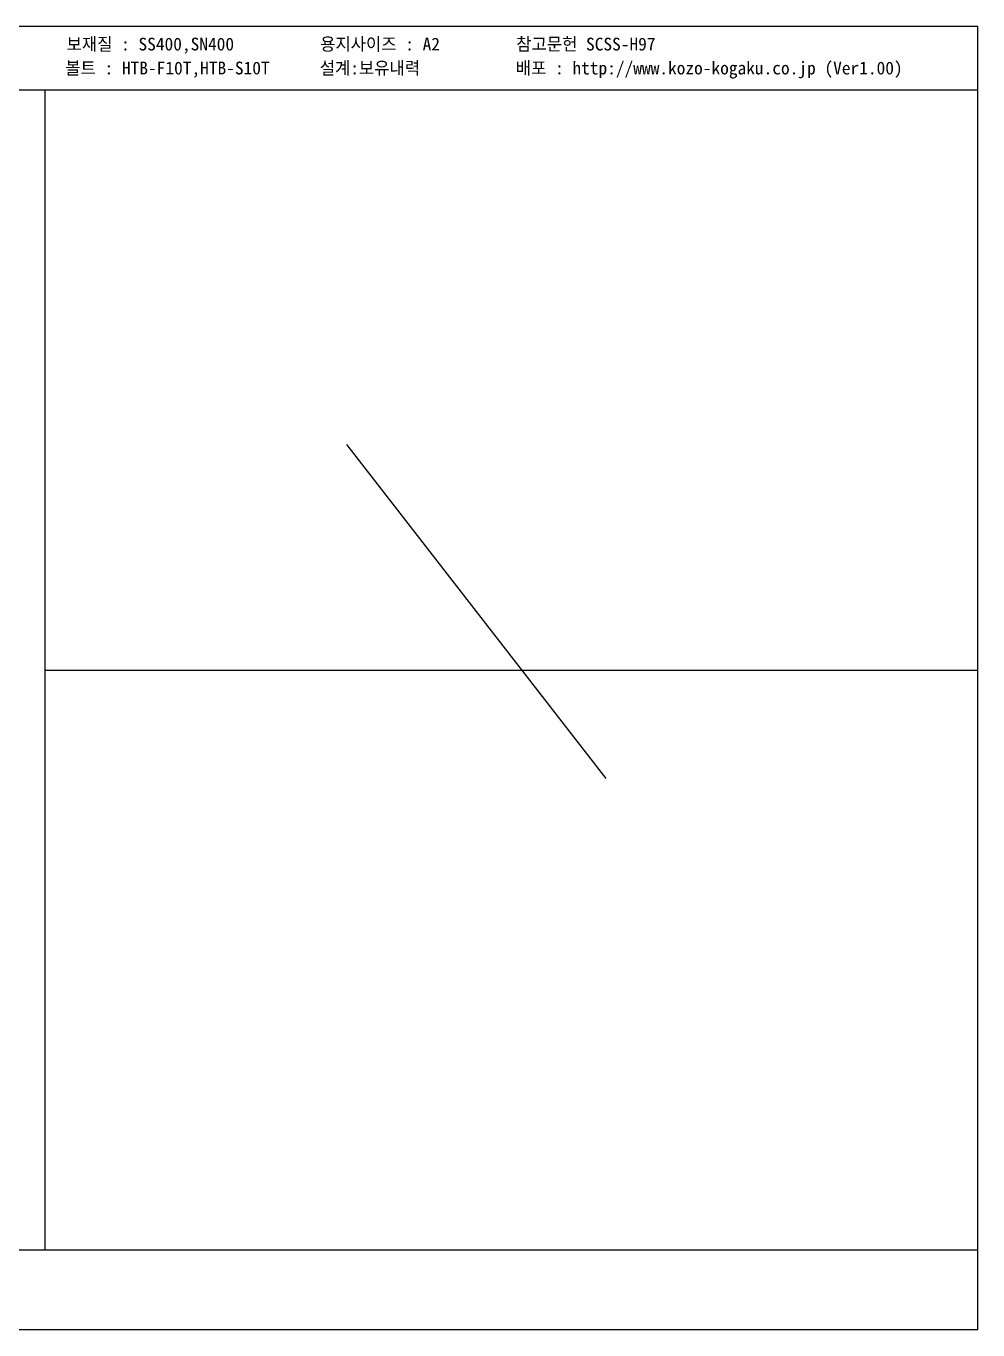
# Model space of a CAD drawing. Extents: x 48 to 5892, y 68 to 4152.
# Drawn here: x 2912 to 5892, y 68 to 4152 of the extents above; entities that cross this region are included whole.
import ezdxf

# ---------------------------------------------------------------- set-up
doc = ezdxf.new("R2010")
doc.units = 0
doc.layers.add('_0-0_', color=7, linetype='CONTINUOUS')

msp = doc.modelspace()

# ---------------------------------------------------------------- linework, layer by layer
msp.add_line((3914.42448, 2841.12878), (4726.83268, 1795.15322))
at = {"layer": '_0-0_', "color": 6}
for p, q in [((48.1, 4151.6614), (5891.8999, 4151.6614)), ((5891.8999, 68.26139), (5891.8999, 4151.6614)), ((5891.8999, 68.26139), (48.1, 68.26139))]:
    msp.add_line(p, q, dxfattribs=at)
at = {"layer": '_0-0_', "color": 2}
for p, q in [((48.1, 3951.6614), (5891.8999, 3951.6614)), ((2970, 3951.6614), (2970, 2134.9613)), ((2970, 2134.9613), (2970, 318.26139)), ((2970, 2134.9613), (5891.8999, 2134.9613)), ((5891.8999, 318.26139), (48.1, 318.26139))]:
    msp.add_line(p, q, dxfattribs=at)

# ---------------------------------------------------------------- texts
at = {"layer": '_0-0_', "color": 7}
for s, p in [('보재질 : SS400,SN400', (3038.3334, 4075.2612)), ('용지사이즈 : A2', (3832.3335, 4075.2612)), ('참고문헌 SCSS-H97', (4446.2499, 4075.2612)), ('볼트 : HTB-F10T,HTB-S10T', (3034.3333, 4000.2612)), ('설계:보유내력', (3830.9168, 4000.2612)), ('배포 : http://www.kozo-kogaku.co.jp (Ver1.00)', (4444.9165, 4000.2612))]:
    msp.add_text(s, height=40, dxfattribs=at).set_placement(p)

doc.saveas('drawing.dxf')
